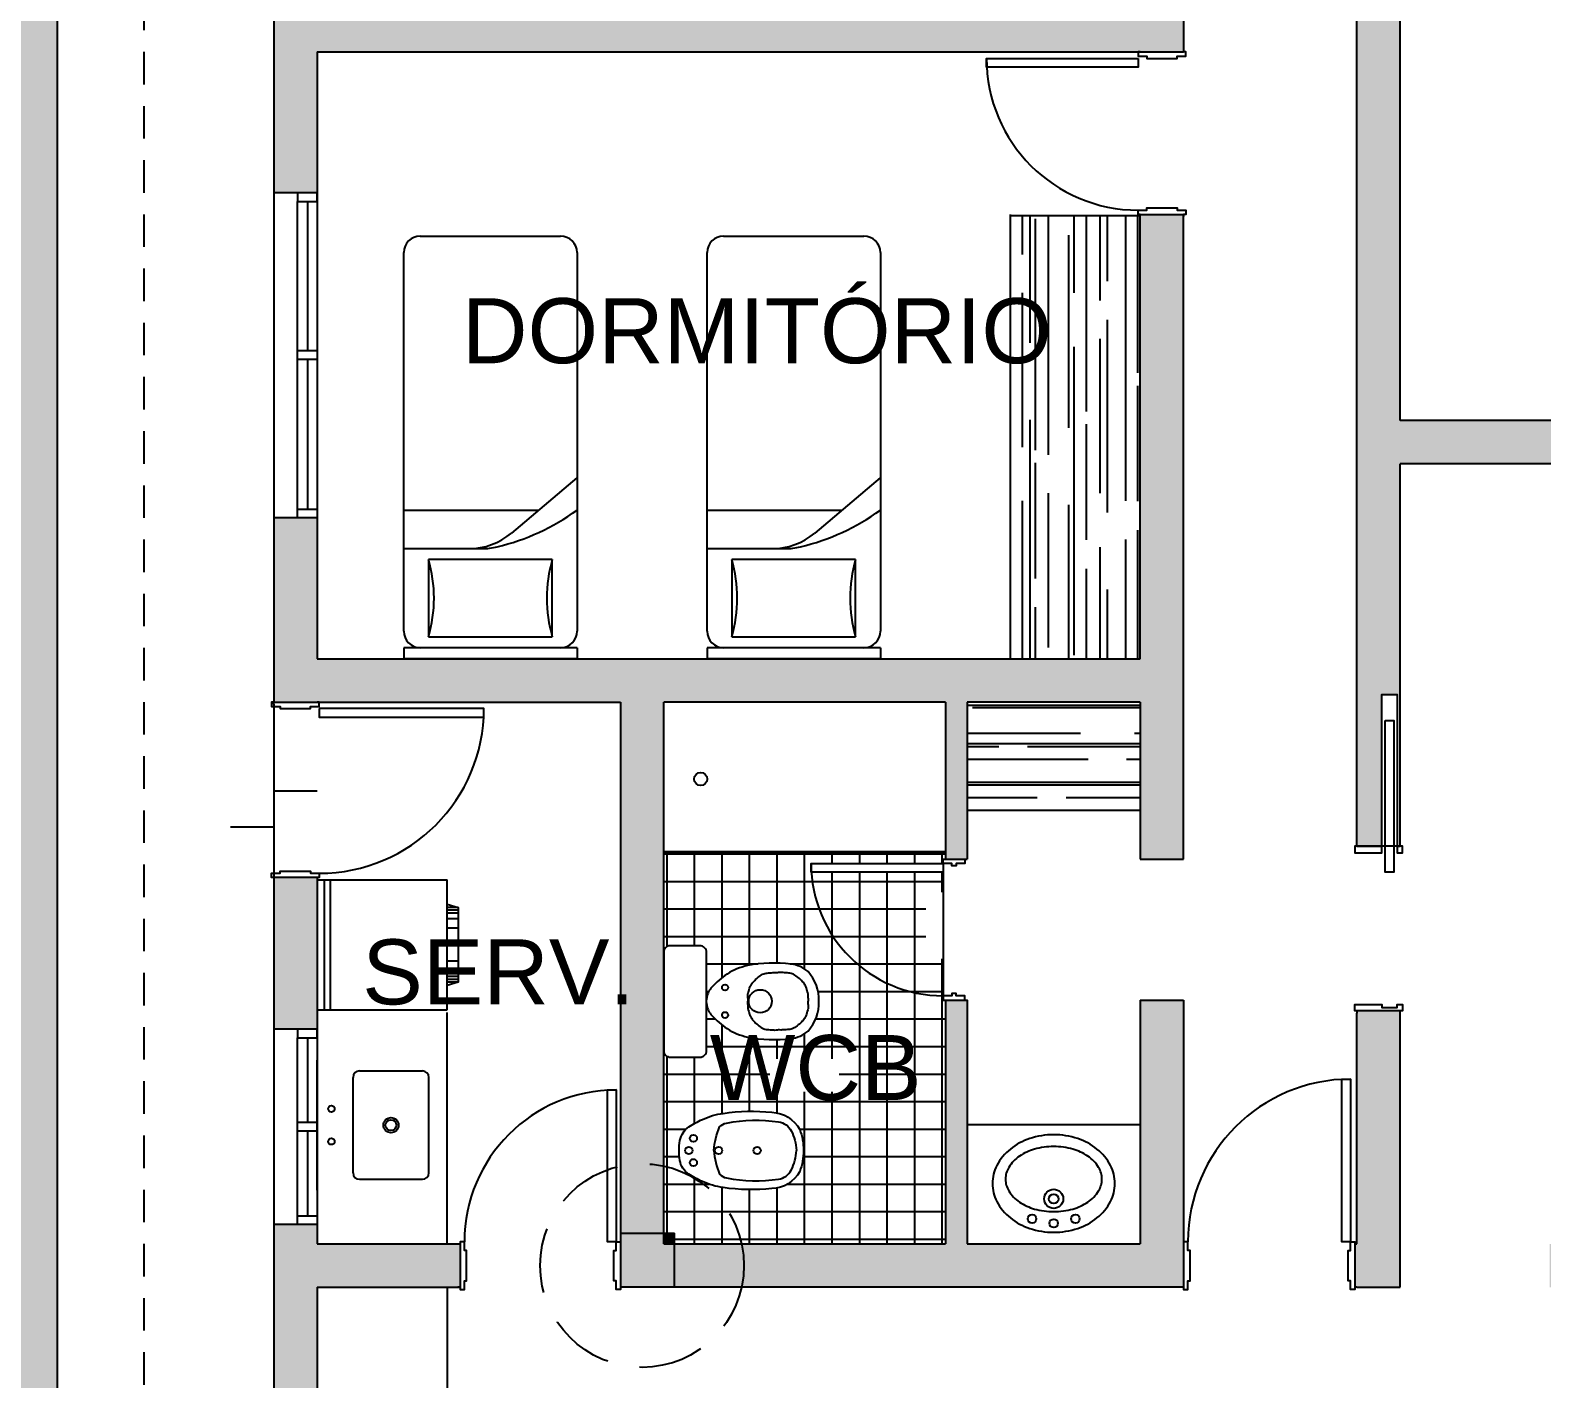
# Model space of a CAD drawing. Extents: x 418.1 to 443.1, y 239.5 to 266.2.
# Drawn here: x 423.53 to 430.5, y 250.43 to 256.66 of the extents above; entities that cross this region are included whole.
import ezdxf

# ---------------------------------------------------------------- set-up
doc = ezdxf.new("R2010")
doc.units = 0
doc.header["$LTSCALE"] = 0.6
doc.linetypes.add('HIDDEN', pattern=[0.375, 0.25, -0.125])
doc.layers.get('0').update_dxf_attribs({"linetype": 'CONTINUOUS'})
for name, color, linetype in [('GRISADOMURO', 142, 'CONTINUOUS'), ('PUNTA005', 151, 'CONTINUOUS'), ('PUNTA01', 150, 'CONTINUOUS'), ('PUNTA02', 4, 'CONTINUOUS'), ('PUNTA035', 96, 'CONTINUOUS'), ('PUNTA04', 3, 'CONTINUOUS'), ('PUNTA05', 190, 'CONTINUOUS'), ('TEXTO02', 41, 'CONTINUOUS')]:
    doc.layers.add(name, color=color, linetype=linetype)
doc.styles.get("Standard").update_dxf_attribs({"font": 'arial.ttf'})

# ---------------------------------------------------------------- blocks, each defined once
blk = doc.blocks.new('SAPLS506')
blk.add_line((-0.0061, -0.1976), (0.0075, -0.1976))
blk.add_lwpolyline([(-0.2569, -0.03), (-0.2569, -0.1676, 0.414214), (-0.2269, -0.1976), (-0.0061, -0.1976), (-0.0181, -0.1996, 0.160975), (-0.0645, -0.2225, 0.055228), (-0.125, -0.2921, 0.087544), (-0.1645, -0.3863, 0.077711), (-0.1715, -0.5876, 0.145572), (-0.1366, -0.6663, 0.193023), (0.0006, -0.7162, 61.25604), (0.0006, -0.7162, 0.193023), (0.1378, -0.6663, 0.145572), (0.1727, -0.5876, 0.077711), (0.1657, -0.3863, 0.087544), (0.1262, -0.2921, 0.055228), (0.0657, -0.2225, 0.161493), (0.0196, -0.1997), (0.0075, -0.1976), (0.2269, -0.1976, 0.414214), (0.2569, -0.1676), (0.2569, -0.03, 0.414214), (0.2269, 0), (-0.2269, 0, 0.414214)], format="xyb", close=True)
at = {"color": 30}
for points in [[(-0.0141, -0.3876), (-0.032, -0.3889, 0.028747), (-0.0601, -0.3966, 0.052421), (-0.0746, -0.4033, 0.050041), (-0.0911, -0.4155, 0.040538), (-0.1084, -0.4339, 0.036304), (-0.1237, -0.4562, 0.08346), (-0.1279, -0.4673, 0.024812), (-0.1294, -0.4776, 0.009631), (-0.1315, -0.5043, 0.014344), (-0.1317, -0.5133, 0.009208), (-0.1315, -0.5274)], [(0.0156, -0.3876), (0.0334, -0.3889, -0.028747), (0.0615, -0.3966, -0.052421), (0.0761, -0.4033, -0.050041), (0.0925, -0.4155, -0.040538), (0.1098, -0.4339, -0.036304), (0.1252, -0.4562, -0.08346), (0.1294, -0.4673, -0.024812), (0.1309, -0.4776, -0.009631), (0.1329, -0.5043, -0.014344), (0.1332, -0.5133, -0.009208), (0.1329, -0.5274)], [(-0.0141, -0.6674), (-0.032, -0.6662, -0.028747), (-0.0601, -0.6584, -0.052421), (-0.0746, -0.6518, -0.050041), (-0.0911, -0.6396, -0.040538), (-0.1084, -0.6212, -0.036304), (-0.1237, -0.5988, -0.08346), (-0.1279, -0.5877, -0.024812), (-0.1294, -0.5775, -0.009631), (-0.1315, -0.5508, -0.014344), (-0.1317, -0.5417, -0.009208), (-0.1315, -0.5276)], [(0.0156, -0.6674), (0.0334, -0.6662, 0.028747), (0.0615, -0.6584, 0.052421), (0.0761, -0.6518, 0.050041), (0.0925, -0.6396, 0.040538), (0.1098, -0.6212, 0.036304), (0.1252, -0.5988, 0.08346), (0.1294, -0.5877, 0.024812), (0.1309, -0.5775, 0.009631), (0.1329, -0.5508, 0.014344), (0.1332, -0.5417, 0.009208), (0.1329, -0.5276)]]:
    blk.add_lwpolyline(points, format="xyb", dxfattribs=at)
for points in [[(-0.0141, -0.3876), (0.0007, -0.3876)], [(0.0156, -0.3876), (0.0008, -0.3876)], [(-0.0141, -0.6674), (0.0007, -0.6674)], [(0.0156, -0.6674), (0.0008, -0.6674)]]:
    blk.add_lwpolyline(points, dxfattribs=at)
for centre, radius in [((-0.063, -0.2832), 0.0141), ((0.0644, -0.2832), 0.0141), ((0.0007, -0.4456), 0.0535)]:
    blk.add_circle(centre, radius, dxfattribs=at)
blk = doc.blocks.new('EDPLS505')
for p, q in [((-0.6, 0), (-0.6, -0.6)), ((0, 0), (-0.6, 0)), ((0, 0), (0, -0.6)), ((-0.6, -0.0624), (0, -0.0624)), ((-0.6, -0.6), (0, -0.6))]:
    blk.add_line(p, q)
at = {"color": 30}
for p, q in [((-0.6, -0.0335), (0, -0.0335)), ((-0.4722, -0.6509), (-0.4722, -0.6)), ((-0.4599, -0.6509), (-0.4599, -0.6)), ((-0.4463, -0.6509), (-0.4463, -0.6)), ((-0.4192, -0.6509), (-0.4192, -0.6)), ((-0.376, -0.6509), (-0.376, -0.6)), ((-0.3, -0.6509), (-0.3, -0.6)), ((-0.224, -0.6509), (-0.224, -0.6)), ((-0.1808, -0.6509), (-0.1808, -0.6)), ((-0.1537, -0.6509), (-0.1537, -0.6)), ((-0.1401, -0.6509), (-0.1401, -0.6)), ((-0.1278, -0.6509), (-0.1278, -0.6))]:
    blk.add_line(p, q, dxfattribs=at)
blk.add_lwpolyline([(-0.4879, -0.6), (-0.1121, -0.6), (-0.1278, -0.6509), (-0.4722, -0.6509)], close=True, dxfattribs=at)
blk = doc.blocks.new('ARPLS505')
for p, q in [((-0.0724, 0.3668), (-0.0968, 0.4893)), ((-0.0502, 0.4977), (-0.0353, 0.3534)), ((0.0012, 0.1297), (0.0012, 0.499)), ((0.0721, 0.3536), (0.0991, 0.4893)), ((0.1478, 0.4722), (0.0967, 0.3208)), ((-0.1435, 0.3463), (-0.1909, 0.4608)), ((0.1179, 0.2789), (0.1932, 0.4608)), ((-0.1195, 0.4433), (-0.0924, 0.3279)), ((-0.2396, 0.4291), (-0.1133, 0.2125)), ((-0.253, 0.3775), (-0.2777, 0.4144)), ((0.132, 0.193), (0.28, 0.4144)), ((-0.3117, 0.3785), (-0.2306, 0.2886)), ((0.0277, 0.3785), (0.0187, 0.2021)), ((-0.2303, 0.2286), (-0.3537, 0.352)), ((0.2979, 0.3497), (0.2077, 0.2522)), ((0.2956, 0.2915), (0.356, 0.352)), ((0.1959, 0.3463), (0.0907, 0.1732)), ((0.0012, -0.0029), (-0.2217, 0.3306)), ((0.0012, -0.0029), (-0.0638, 0.3237)), ((0.3762, 0.2957), (0.1597, 0.126)), ((-0.4073, 0.27), (-0.4161, 0.2759)), ((-0.3054, 0.2631), (-0.1254, 0.1046)), ((0.2992, 0.1963), (0.4184, 0.2759)), ((0.0012, -0.0029), (0.0518, 0.2516)), ((-0.4287, 0.2272), (-0.2936, 0.1623)), ((0.0012, -0.0029), (-0.3579, 0.237)), ((0.0012, -0.0029), (0.2156, 0.2115)), ((0.2679, 0.1477), (0.379, 0.2125)), ((-0.3998, 0.1632), (-0.4625, 0.1892)), ((0.0012, -0.0029), (-0.0726, 0.1752)), ((0.4091, 0.1661), (0.4648, 0.1892)), ((0.0012, -0.0029), (-0.1513, 0.1496)), ((0.0012, -0.0029), (0.354, 0.1433)), ((0.0012, -0.0029), (0.0555, 0.1282)), ((0.3762, 0.1189), (0.4632, 0.1297)), ((0.0012, -0.0029), (0.0805, 0.1159)), ((-0.2933, 0.0557), (-0.4911, 0.095)), ((0.0012, -0.0029), (-0.2345, 0.0947)), ((0.0012, -0.0029), (0.1396, 0.0896)), ((0.3494, 0.0664), (0.4934, 0.095)), ((-0.3507, 0.0829), (-0.1286, 0.0394)), ((0.0012, -0.0029), (0.0012, 0.0574)), ((0.0012, -0.0029), (-0.2132, 0.0397)), ((0.0012, -0.0029), (0.2399, 0.0446)), ((0.2049, 0.0143), (0.4483, 0.0394)), ((-0.5066, 0.0323), (-0.2936, 0.0214)), ((-0.4736, -0.0029), (-0.5007, -0.0029)), ((0.0012, -0.0029), (-0.3267, -0.0029)), ((0.0012, -0.0029), (-0.2858, -0.06)), ((0.0012, -0.0029), (-0.2503, -0.1709)), ((0.0012, -0.0029), (-0.2441, -0.1045)), ((0.0012, -0.0029), (-0.235, -0.2391)), ((0.0012, -0.0029), (-0.1381, -0.3391)), ((0.0012, -0.0029), (-0.1361, -0.2083)), ((0.0012, -0.0029), (-0.0576, -0.2982)), ((0.0012, -0.0029), (0.1365, -0.0298)), ((0.0012, -0.0029), (0.1418, -0.0612)), ((0.0012, -0.0029), (0.1424, -0.1441)), ((0.0012, -0.0029), (0.0369, -0.1827)), ((0.0012, -0.0029), (0.0765, -0.1849)), ((0.0012, -0.0029), (0.28, -0.4202)), ((0.0012, -0.0029), (0.3459, -0.0029)), ((0.0012, -0.0029), (0.2626, -0.1776)), ((0.0012, -0.0029), (0.0012, -0.2997)), ((0.403, -0.0029), (0.503, -0.0029)), ((-0.4617, -0.0472), (-0.2487, -0.0254)), ((0.3219, -0.0325), (0.4841, -0.058)), ((-0.4708, -0.1479), (-0.1735, -0.0543)), ((0.1959, -0.0651), (0.3581, -0.1082)), ((0.2793, -0.0582), (0.4934, -0.1008)), ((-0.3994, -0.0826), (-0.4911, -0.1008)), ((-0.1975, -0.1659), (-0.1223, -0.1011)), ((0.2202, -0.0937), (0.4648, -0.195)), ((-0.4078, -0.2203), (-0.2125, -0.1262)), ((0.1029, -0.3248), (0.0396, -0.1299)), ((-0.3684, -0.156), (-0.4625, -0.195)), ((-0.0172, -0.1697), (-0.0443, -0.4833)), ((0.388, -0.3102), (0.2018, -0.1659)), ((0.3609, -0.1914), (0.4329, -0.2165)), ((-0.3278, -0.2227), (-0.4161, -0.2817)), ((-0.1884, -0.2311), (-0.2574, -0.321)), ((0.3525, -0.2377), (0.4184, -0.2817)), ((0.214, -0.2491), (0.2498, -0.3139)), ((0.2483, -0.25), (0.356, -0.3578)), ((-0.3566, -0.3031), (-0.3148, -0.267)), ((-0.2683, -0.2723), (-0.3537, -0.3578)), ((-0.2306, -0.4331), (-0.1435, -0.2671)), ((0.1112, -0.2686), (0.1932, -0.4666)), ((0.0567, -0.2821), (0.0991, -0.4951)), ((0.0277, -0.3068), (0.0486, -0.4799)), ((-0.2453, -0.3718), (-0.2777, -0.4202)), ((-0.0716, -0.3684), (-0.0968, -0.4951)), ((0.2018, -0.3716), (0.2258, -0.4364)), ((-0.1619, -0.3965), (-0.1909, -0.4666)), ((-0.1223, -0.4114), (-0.1373, -0.4799)), ((0.0012, -0.4908), (0.0012, -0.5048))]:
    blk.add_line(p, q)

msp = doc.modelspace()

# ---------------------------------------------------------------- hatches: boundary and pattern name
at = {"layer": 'GRISADOMURO', "linetype": 'Continuous', "ltscale": 0.07}
h = msp.add_hatch(color=256, dxfattribs=at)
h.paths.add_polyline_path([(437.0505, 254.8573), (436.8505, 254.8573), (436.8505, 254.6573), (437.0505, 254.6573)])
h.paths.add_polyline_path([(437.0505, 251.0573), (436.8505, 251.0573), (436.8505, 250.8573), (437.0505, 250.8573)])
h.paths.add_polyline_path([(428.8505, 256.7573), (424.8505, 256.7573), (424.8505, 257.4073), (424.6505, 257.4073), (424.6505, 257.3973), (424.6505, 256.7573), (424.6505, 255.9073), (424.8505, 255.9073), (424.8505, 256.5573), (428.8505, 256.5573)])
for points in [[(433.5505, 254.8573), (429.8505, 254.8573), (429.8505, 257.4073), (429.6505, 257.4073), (429.6505, 254.6573), (429.6505, 252.8923), (429.7655, 252.8923), (429.7655, 253.5923), (429.8505, 253.5923), (429.8505, 254.6473), (429.8505, 254.6573), (433.3505, 254.6573), (433.3505, 254.0773), (433.4355, 254.0773), (433.4355, 253.3573), (433.5505, 253.3573)], [(426.4505, 253.5573), (427.7506, 253.5573), (427.7506, 252.8323), (427.8506, 252.8323), (427.8506, 253.5573), (428.6505, 253.5573), (428.6505, 252.8323), (428.8505, 252.8323), (428.8505, 255.8073), (428.6505, 255.8073), (428.6505, 253.7573), (424.8505, 253.7573), (424.8505, 254.4073), (424.6505, 254.4073), (424.6505, 254.3973), (424.6505, 253.5573), (426.2505, 253.5573), (426.2505, 250.8573), (428.8505, 250.8573), (428.8505, 251.0573), (428.8505, 252.1823), (428.6505, 252.1823), (428.6505, 251.0573), (427.8506, 251.0573), (427.8506, 252.1823), (427.7506, 252.1823), (427.7506, 251.0573), (426.4505, 251.0573)], [(426.5005, 251.1073), (426.4505, 251.1073), (426.4505, 251.0573), (426.5005, 251.0573)]]:
    msp.add_hatch(color=256, dxfattribs=at).paths.add_polyline_path(points)
h = msp.add_hatch(color=256, dxfattribs=at)
h.paths.add_polyline_path([(429.8505, 252.1323), (429.6505, 252.1323), (429.6505, 252.1223), (429.6505, 251.0573), (429.6405, 251.0573), (429.6405, 250.8573), (429.6505, 250.8573), (429.8505, 250.8573)])
h.paths.add_polyline_path([(424.8505, 252.7473), (424.6505, 252.7473), (424.6505, 252.7373), (424.6505, 252.0473), (424.8505, 252.0473)])
h = msp.add_hatch(color=256, dxfattribs=at)
h.paths.add_polyline_path([(424.8505, 250.8573), (425.5005, 250.8573), (425.5105, 250.8573), (425.5105, 251.0573), (425.5005, 251.0573), (424.8505, 251.0573), (424.8505, 251.1473), (424.6505, 251.1473), (424.6505, 251.1373), (424.6505, 249.6573), (424.8505, 249.6573)])
h.paths.add_polyline_path([(428.1005, 248.0573), (424.8505, 248.0573), (424.8505, 248.8573), (424.6505, 248.8573), (424.6505, 247.8573), (428.1005, 247.8573)])
h.paths.add_polyline_path([(430.7505, 248.4123), (430.5505, 248.4123), (430.5505, 248.0573), (429.6005, 248.0573), (429.6005, 247.8573), (430.7505, 247.8573)])
h.paths.add_polyline_path([(430.7505, 249.7573), (430.7605, 249.7573), (430.7605, 249.9573), (430.7505, 249.9573), (430.7505, 251.0573), (430.5505, 251.0573), (430.5405, 251.0573), (430.5405, 250.8573), (430.5505, 250.8573), (430.5505, 249.4123), (430.7505, 249.4123), (430.7505, 249.4223)])
h.paths.add_polyline_path([(431.8995, 249.9573), (431.7105, 249.9573), (431.7005, 249.9573), (431.7005, 249.7573), (431.7095, 249.7573), (431.8995, 249.7573)])
h.paths.add_polyline_path([(433.5505, 251.8573), (433.4355, 251.8573), (433.4355, 251.1373), (433.3655, 251.1373), (433.3655, 251.8573), (433.3505, 251.8573), (433.3505, 249.9573), (433.0995, 249.9573), (433.0995, 249.7573), (433.1095, 249.7573), (433.3505, 249.7573), (433.5505, 249.7573)])
at = {"layer": 'PUNTA005', "ltscale": 0.07}
h = msp.add_hatch(dxfattribs=at)
h.set_pattern_fill('AR-RROOF', color=256, scale=0.007, angle=90, style=0)
h.paths.add_polyline_path([(428.6505, 255.8017), (428.0505, 255.8017), (428.0505, 253.7573), (428.6505, 253.7573)])
h = msp.add_hatch(dxfattribs=at)
h.set_pattern_fill('AR-RROOF', color=256, scale=0.007, style=0)
h.paths.add_polyline_path([(428.6505, 253.5573), (427.8506, 253.5573), (427.8506, 253.0573), (428.6505, 253.0573)])
h = msp.add_hatch(dxfattribs=at)
h.set_pattern_fill('NET', color=256, scale=0.04, style=0)
h.paths.add_polyline_path([(426.4505, 251.4166), (426.4505, 251.1073), (426.5005, 251.1073), (426.5005, 251.0573), (426.8097, 251.0573, 0.293515)])
at = {"layer": 'PUNTA035', "ltscale": 0.07}
h = msp.add_hatch(dxfattribs=at)
h.set_pattern_fill('AR-SAND', color=256, scale=0.006, style=0)
h.paths.add_polyline_path([(434.1586, 260.2822), (433.485, 264.0416), (432.8509, 265.4466), (429.0862, 266.2381), (421.9926, 266.0402), (419.3375, 265.1696), (419.0997, 258.5292), (418.8223, 248.9207), (418.8223, 246.8233), (420.6848, 244.4885), (422.7455, 242.7472), (424.6401, 241.9051), (430.0572, 245.291), (430.2071, 246.8572), (423.6505, 246.8573), (423.6505, 247.234, -0.777631), (419.4219, 248.3088, -0.777631), (423.6505, 249.3835), (423.6505, 264.0573), (430.8505, 264.0573), (430.8505, 255.8573), (437.0505, 255.8573), (437.0505, 246.9473), (439.5505, 246.8571), (439.5504, 241.8571), (436.376, 241.8572), (433.5058, 239.7966), (435.8231, 239.4947), (439.2311, 239.4947), (440.5785, 240.0883), (441.0937, 243.4281), (440.8955, 247.4647), (440.42, 250.9667), (440.4993, 252.8662), (439.8256, 254.8845), (439.1915, 256.8788), (436.893, 258.1056)])
h.paths.add_polyline_path([(427.1316, 264.784), (426.7467, 265.0985), (427.1316, 265.4131)], flags=16)
h.paths.add_polyline_path([(439.2472, 252.4555), (439.8762, 252.4555), (439.5617, 252.0705)], flags=16)
h.paths.add_polyline_path([(421.5403, 252.4555), (421.2258, 252.0705), (420.9113, 252.4555)], flags=16)
h.paths.add_polyline_path([(430.0835, 245.7784, -1), (429.0327, 245.7784, -1)], flags=16)
h.paths.add_polyline_path([(428.8219, 244.9148, -1), (427.7712, 244.9148, -1)], flags=16)
h.paths.add_polyline_path([(427.1316, 245.5408), (427.1316, 244.9118), (426.7467, 245.2263)], flags=16)
h.paths.add_polyline_path([(427.1305, 243.8339, -1), (426.0798, 243.8339, -1)], flags=16)
h.paths.add_polyline_path([(425.7883, 242.9512, -1), (424.7376, 242.9512, -1)], flags=16)
h.paths.add_polyline_path([(418.0793, 245.6043), (419.8997, 245.6043), (419.8997, 245.1543), (418.0793, 245.1543)], flags=9)
h.paths.add_polyline_path([(437.3637, 249.5927), (437.3637, 251.2407), (437.6336, 251.2407), (437.6336, 249.5927)], flags=24)
h.paths.add_polyline_path([(421.6374, 250.5125), (422.955, 250.5125), (422.955, 249.7361), (421.6374, 249.7361)], flags=25)
h.paths.add_polyline_path([(427.235, 245.5553), (427.7354, 245.5553), (427.7354, 245.0303), (427.235, 245.0303)], flags=24)
h.paths.add_polyline_path([(427.3582, 265.4478), (427.8586, 265.4478), (427.8586, 264.9228), (427.3582, 264.9228)], flags=24)
h.paths.add_polyline_path([(420.9616, 253.1586), (421.4642, 253.1586), (421.4642, 252.6336), (420.9616, 252.6336)], flags=24)
h.paths.add_polyline_path([(439.2913, 253.1586), (439.7939, 253.1586), (439.7939, 252.6336), (439.2913, 252.6336)], flags=24)

# ---------------------------------------------------------------- linework, layer by layer
at = {"layer": 'GRISADOMURO', "linetype": 'Continuous', "ltscale": 0.07}
for p in [(426.2505, 251.1073, -1.2), (426.5005, 250.8573, -1.2)]:
    msp.add_line(p, (426.5005, 251.1073, -1.2), dxfattribs=at)
at = {"layer": 'PUNTA005', "ltscale": 0.07}
for p, q in [((426.4505, 252.8677), (427.7506, 252.8677)), ((426.4505, 252.857), (427.7506, 252.857)), ((426.466, 252.429), (426.466, 252.8573)), ((426.593, 252.4327), (426.593, 252.8573)), ((426.72, 252.2851), (426.72, 252.8573)), ((426.847, 252.3434), (426.847, 252.8573)), ((426.974, 252.353), (426.974, 252.8573)), ((427.101, 252.3253), (427.101, 252.8573)), ((427.228, 252.8123), (427.228, 252.8573)), ((427.355, 252.8123), (427.355, 252.8573)), ((427.482, 252.8123), (427.482, 252.8573)), ((427.609, 252.8123), (427.609, 252.8573)), ((427.736, 252.8123), (427.736, 252.8573)), ((426.4505, 252.73), (427.1362, 252.73)), ((427.1362, 252.73), (427.7406, 252.73)), ((427.228, 252.4817), (427.228, 252.7723)), ((427.355, 252.3397), (427.355, 252.7723)), ((427.482, 252.2599), (427.482, 252.7723)), ((427.609, 252.2167), (427.609, 252.7723)), ((427.736, 252.6795), (427.736, 252.7723)), ((427.7406, 252.7723, -1.2), (427.7406, 252.2023, -1.2)), ((426.4505, 252.603), (427.1677, 252.603)), ((427.1677, 252.603), (427.6603, 252.603)), ((426.4505, 252.476), (427.2317, 252.476)), ((427.228, 251.9108), (427.228, 252.4817)), ((427.2317, 252.476), (427.6603, 252.476)), ((427.736, 252.2023), (427.736, 252.3725)), ((426.6481, 252.349), (426.886, 252.349)), ((427.0335, 252.349), (427.3439, 252.349)), ((427.3439, 252.349), (427.7406, 252.349)), ((427.355, 251.0573), (427.355, 252.3397)), ((427.482, 251.0573), (427.482, 252.2599)), ((426.6481, 252.222), (426.6587, 252.222)), ((427.1628, 252.222), (427.5869, 252.222)), ((427.5869, 252.222), (427.7406, 252.222)), ((427.609, 251.0573), (427.609, 252.2167)), ((427.736, 251.0573), (427.736, 252.2023)), ((426.6481, 252.095), (426.6888, 252.095)), ((427.1519, 252.095), (427.7506, 252.095)), ((426.72, 251.6587), (426.72, 252.0676)), ((427.101, 251.9108), (427.101, 252.0274)), ((426.6481, 251.968), (427.7506, 251.968)), ((426.847, 251.669), (426.847, 252.0094)), ((426.974, 251.9108), (426.974, 251.9997)), ((426.466, 251.4129), (426.466, 251.9226)), ((426.593, 251.6131), (426.593, 251.9189)), ((426.4505, 251.841), (426.9407, 251.841)), ((427.2604, 251.841), (427.7506, 251.841)), ((426.974, 251.6615), (426.974, 251.7586)), ((427.101, 251.0573), (427.101, 251.7586)), ((427.228, 251.0573), (427.228, 251.7586)), ((426.4505, 251.714), (427.7506, 251.714)), ((426.4505, 251.587), (426.5536, 251.587)), ((427.0768, 251.587), (427.7506, 251.587)), ((426.4505, 251.46), (426.5223, 251.46)), ((427.0944, 251.46), (427.7506, 251.46)), ((426.593, 251.3599), (426.593, 251.3634)), ((426.6329, 251.333), (426.6584, 251.333)), ((427.0213, 251.333), (427.7506, 251.333)), ((426.72, 251.2477), (426.72, 251.3177)), ((426.847, 251.0573), (426.847, 251.3074)), ((426.974, 251.0573), (426.974, 251.3149)), ((426.7493, 251.206), (427.7506, 251.206)), ((426.8044, 251.079), (427.7506, 251.079))]:
    msp.add_line(p, q, dxfattribs=at)
at = {"layer": 'PUNTA01'}
for p, q in [((423.6505, 264.0573, -1.2), (423.6505, 246.8573, 1.69)), ((428.0505, 253.7573, -1.2), (428.0505, 255.8073, -1.2)), ((428.6505, 255.8017, -1.2), (428.0505, 255.8017, -1.2)), ((428.6505, 253.0573, -1.2), (427.8506, 253.0573, -1.2)), ((427.7506, 252.8573, -1.2), (426.4505, 252.8573, -1.2)), ((425.4505, 251.0573, 4.58), (425.4505, 252.1241, 4.58)), ((425.0165, 251.3851, 4.58), (425.0165, 251.8251, 4.58)), ((425.0465, 251.8551, 4.58), (425.3365, 251.8551, 4.58)), ((425.3665, 251.3851, 4.58), (425.3665, 251.8251, 4.58)), ((425.0465, 251.3551, 4.58), (425.3365, 251.3551, 4.58)), ((425.4505, 250.8573, 4.58), (425.4505, 249.7823, 4.58))]:
    msp.add_line(p, q, dxfattribs=at)
at = {"layer": 'PUNTA01', "linetype": 'ByBlock'}
for p, q in [((425.3267, 255.7073, -1.2), (425.5505, 255.7073, -1.2)), ((425.5505, 255.7073, -1.2), (425.9743, 255.7073, -1.2)), ((426.7267, 255.7073, -1.2), (426.9505, 255.7073, -1.2)), ((426.9505, 255.7073, -1.2), (427.3743, 255.7073, -1.2)), ((425.2505, 253.8843, -1.2), (425.2505, 255.6311, -1.2)), ((426.0505, 255.6311, -1.2), (426.0505, 253.8843, -1.2)), ((426.6505, 253.8843, -1.2), (426.6505, 255.6311, -1.2)), ((427.4505, 255.6311, -1.2), (427.4505, 253.8843, -1.2)), ((426.0501, 254.592, -1.2), (425.7474, 254.337, -1.2)), ((427.4501, 254.592, -1.2), (427.1474, 254.337, -1.2)), ((425.2505, 254.4431, -1.2), (425.5505, 254.4431, -1.2)), ((425.5505, 254.4431, -1.2), (425.8727, 254.4431, -1.2)), ((426.6505, 254.4431, -1.2), (426.9505, 254.4431, -1.2)), ((426.9505, 254.4431, -1.2), (427.2727, 254.4431, -1.2)), ((425.2505, 254.2653, -1.2), (425.5505, 254.2653, -1.2)), ((425.5505, 254.2653, -1.2), (425.6114, 254.2653, -1.2)), ((426.6505, 254.2653, -1.2), (426.9505, 254.2653, -1.2)), ((426.9505, 254.2653, -1.2), (427.0114, 254.2653, -1.2)), ((425.3648, 254.2145, -1.2), (425.3648, 253.8589, -1.2)), ((425.5505, 254.2145, -1.2), (425.3648, 254.2145, -1.2)), ((425.9362, 254.2145, -1.2), (425.5505, 254.2145, -1.2)), ((425.9362, 253.8589, -1.2), (425.9362, 254.2145, -1.2)), ((426.9505, 254.2145, -1.2), (426.7648, 254.2145, -1.2)), ((426.7648, 254.2145, -1.2), (426.7648, 253.8589, -1.2)), ((427.3362, 254.2145, -1.2), (426.9505, 254.2145, -1.2)), ((427.3362, 253.8589, -1.2), (427.3362, 254.2145, -1.2)), ((425.3648, 253.8589, -1.2), (425.5505, 253.8589, -1.2)), ((425.5505, 253.8589, -1.2), (425.9362, 253.8589, -1.2)), ((426.7648, 253.8589, -1.2), (426.9505, 253.8589, -1.2)), ((426.9505, 253.8589, -1.2), (427.3362, 253.8589, -1.2)), ((425.2505, 253.8081, -1.2), (425.2505, 253.7573, -1.2)), ((425.5505, 253.8081, -1.2), (425.2505, 253.8081, -1.2)), ((426.0505, 253.8081, -1.2), (425.5505, 253.8081, -1.2)), ((426.0505, 253.8081, -1.2), (426.0505, 253.7573, -1.2)), ((426.9505, 253.8081, -1.2), (426.6505, 253.8081, -1.2)), ((426.6505, 253.8081, -1.2), (426.6505, 253.7573, -1.2)), ((427.4505, 253.8081, -1.2), (426.9505, 253.8081, -1.2)), ((427.4505, 253.8081, -1.2), (427.4505, 253.7573, -1.2)), ((425.5505, 253.7573, -1.2), (425.2505, 253.7573, -1.2)), ((426.0505, 253.7573, -1.2), (425.5505, 253.7573, -1.2)), ((426.9505, 253.7573, -1.2), (426.6505, 253.7573, -1.2)), ((427.4505, 253.7573, -1.2), (426.9505, 253.7573, -1.2))]:
    msp.add_line(p, q, dxfattribs=at)
at = {"layer": 'PUNTA01', "linetype": 'Continuous', "ltscale": 0.025}
msp.add_line((424.6505, 253.5473, -1.2), (424.6505, 252.7373, -1.2), dxfattribs=at)
at = {"layer": 'PUNTA01', "linetype": 'Continuous'}
msp.add_line((427.8506, 251.6073, 4.58), (428.6505, 251.6073, 4.58), dxfattribs=at)
at = {"layer": 'PUNTA01'}
for points, elevation in [([(427.078, 251.3916, -0.262722), (426.9501, 251.312, -0.061431), (426.7248, 251.317, -0.073837), (426.629, 251.3449, -0.02136), (426.5661, 251.3787, -0.217458), (426.5254, 251.4427, -0.067695), (426.5212, 251.4883, -0.067639), (426.5254, 251.5338, -0.190009), (426.5661, 251.5978, -0.02136), (426.629, 251.6315, -0.069685), (426.7248, 251.6595, -0.061431), (426.9501, 251.6645, -0.262722), (427.078, 251.5849, -0.09682), (427.0956, 251.488, -0.096471), (427.078, 251.3916)], -1.2), ([(428.2506, 251.1108, 0.079834), (428.3614, 251.1286, 0.088711), (428.4503, 251.1767, 0.105045), (428.5127, 251.2524, 0.120471), (428.5331, 251.3358, 0.120471), (428.5127, 251.4191, 0.105045), (428.4503, 251.4949, 0.088711), (428.3614, 251.543, 0.079834), (428.2506, 251.5608, 0.079834), (428.1398, 251.543, 0.088711), (428.0508, 251.4949, 0.105045), (427.9884, 251.4191, 0.120471), (427.9681, 251.3358, 0.120471), (427.9884, 251.2524, 0.105045), (428.0508, 251.1767, 0.088711), (428.1398, 251.1286, 0.079834)], 4.58), ([(428.2506, 251.206, 0.068182), (428.339, 251.2181, 0.080388), (428.4079, 251.25, 0.107075), (428.4578, 251.302, 0.138616), (428.4731, 251.356, 0.138616), (428.4578, 251.41, 0.107075), (428.4079, 251.4621, 0.080388), (428.339, 251.4939, 0.068182), (428.2506, 251.506, 0.068182), (428.1621, 251.4939, 0.080388), (428.0932, 251.4621, 0.107075), (428.0433, 251.41, 0.138616), (428.0281, 251.356, 0.138616), (428.0433, 251.302, 0.107075), (428.0932, 251.25, 0.080388), (428.1621, 251.2181, 0.068182)], 4.58)]:
    msp.add_lwpolyline(points, format="xyb", close=True, dxfattribs=dict(at, elevation=elevation))
at = {"layer": 'PUNTA01', "elevation": -1.2}
for points in [[(426.6817, 251.4887, -0.087783), (426.7085, 251.5969, -0.148188), (426.7407, 251.6149, -0.09678)], [(426.7407, 251.6149, -0.084724), (426.9802, 251.6201, -0.252864), (427.0392, 251.5789, -0.103412), (427.0629, 251.4887, -0.103412)], [(426.6817, 251.4878, 0.087783), (426.7085, 251.3795, 0.148188), (426.7407, 251.3615, 0.09678)], [(426.7407, 251.3615, 0.084724), (426.9802, 251.3563, 0.252864), (427.0392, 251.3976, 0.103412), (427.0629, 251.4878, 0.103412)]]:
    msp.add_lwpolyline(points, format="xyb", dxfattribs=at)
at = {"layer": 'PUNTA01', "ltscale": 0.07}
msp.add_circle((426.6211, 253.2022), 0.0302, dxfattribs=at)
at = {"layer": 'PUNTA01'}
for centre, radius in [((424.9164, 251.6801, 4.58), 0.015), ((425.1915, 251.6051, 4.58), 0.035), ((425.1915, 251.6051, 4.58), 0.025), ((424.9164, 251.5301, 4.58), 0.015), ((426.5873, 251.5442, -1.2), 0.0166), ((426.5663, 251.4882, -1.2), 0.0166), ((426.7037, 251.4882, -1.2), 0.0171), ((426.8814, 251.4882, -1.2), 0.0166), ((426.5873, 251.4322, -1.2), 0.0166), ((428.2506, 251.2649, 4.58), 0.044), ((428.2506, 251.2649, 4.58), 0.022), ((428.1506, 251.1723, 4.58), 0.0198), ((428.3506, 251.1723, 4.58), 0.0198), ((428.2506, 251.1521, 4.58), 0.0198)]:
    msp.add_circle(centre, radius, dxfattribs=at)
at = {"layer": 'PUNTA01', "linetype": 'ByBlock'}
for centre, radius, start, end in [((425.3267, 255.6311, -1.2), 0.0762, 90, 180), ((425.9743, 255.6311, -1.2), 0.0762, 0, 90), ((426.7267, 255.6311, -1.2), 0.0762, 90, 180), ((427.3743, 255.6311, -1.2), 0.0762, 0, 90), ((425.4426, 255.2791, -1.2), 1.0336, 283.3928, 306.02023), ((426.8426, 255.2791, -1.2), 1.0336, 283.3928, 306.02023), ((425.551, 254.5701, -1.2), 0.3048, 270, 310.10593), ((426.951, 254.5701, -1.2), 0.3048, 270, 310.10593), ((425.6114, 254.5701, -1.2), 0.3048, 270, 283.3928), ((427.0114, 254.5701, -1.2), 0.3048, 270, 283.3928), ((424.7552, 254.0367, -1.2), 0.635, 343.7398, 16.2602), ((426.5458, 254.0367, -1.2), 0.635, 163.73979, 196.26021), ((426.1552, 254.0367, -1.2), 0.635, 343.7398, 16.2602), ((427.9458, 254.0367, -1.2), 0.635, 163.73979, 196.26021), ((425.3267, 253.8843, -1.2), 0.0762, 180, 270), ((425.9743, 253.8843, -1.2), 0.0762, 270, 0), ((426.7267, 253.8843, -1.2), 0.0762, 180, 270), ((427.3743, 253.8843, -1.2), 0.0762, 270, 0)]:
    msp.add_arc(centre, radius, start, end, dxfattribs=at)
at = {"layer": 'PUNTA01'}
for centre, start, end in [((425.0465, 251.8251, 4.58), 90, 180), ((425.3365, 251.8251, 4.58), 0, 90), ((425.0465, 251.3851, 4.58), 180, 270), ((425.3365, 251.3851, 4.58), 270, 0)]:
    msp.add_arc(centre, 0.03, start, end, dxfattribs=at)
at = {"layer": 'PUNTA02', "linetype": 'HIDDEN'}
msp.add_line((424.0505, 263.0573, -1.2), (424.0505, 247.4573, -1.2), dxfattribs=at)
at = {"layer": 'PUNTA02'}
for p, q in [((424.6505, 255.9073, -1.2), (424.6505, 254.4073, -1.2)), ((424.7605, 255.9073, -1.2), (424.7605, 255.8673, -1.2)), ((424.7605, 254.4473, -1.2), (424.7605, 255.8673, -1.2)), ((424.7605, 255.8673, -1.2), (424.8055, 255.8673, -1.2)), ((424.8055, 255.8673, -1.2), (424.8055, 255.1773, -1.2)), ((424.8055, 255.8673, -1.2), (424.8055, 255.8673, -1.2)), ((424.8055, 255.8673, -1.2), (424.8055, 255.8673, -1.2)), ((424.8055, 255.8673, -1.2), (424.8055, 255.8673, -1.2)), ((424.8055, 255.8673, -1.2), (424.8505, 255.8673, -1.2)), ((424.8505, 255.9073, -1.2), (424.8505, 254.4073, -1.2)), ((424.8505, 255.8673, -1.2), (424.8505, 255.9073, -1.2)), ((424.8505, 255.9073, -1.2), (424.8505, 255.9073, -1.2)), ((424.8505, 255.8673, -1.2), (424.8505, 254.4473, -1.2)), ((424.8505, 255.1773, -1.2), (424.7605, 255.1773, -1.2)), ((424.8505, 255.1373, -1.2), (424.7605, 255.1373, -1.2)), ((424.8055, 255.1373, -1.2), (424.8055, 254.4473, -1.2)), ((424.7605, 254.4073, -1.2), (424.7605, 254.4473, -1.2)), ((424.7605, 254.4473, -1.2), (424.8055, 254.4473, -1.2)), ((424.8055, 254.4473, -1.2), (424.8055, 254.4473, -1.2)), ((424.8055, 254.4473, -1.2), (424.8055, 254.4473, -1.2)), ((424.8055, 254.4473, -1.2), (424.8055, 254.4473, -1.2)), ((424.8055, 254.4473, -1.2), (424.8505, 254.4473, -1.2)), ((424.8505, 254.4473, -1.2), (424.8505, 254.4073, -1.2)), ((424.8505, 254.4073, -1.2), (424.8505, 254.4073, -1.2)), ((424.6505, 252.0473, -1.2), (424.6505, 251.1473, -1.2)), ((424.8505, 252.0473, -1.2), (424.8505, 251.1473, -1.2)), ((424.7605, 251.1873, -1.2), (424.7605, 252.0073, -1.2)), ((424.8055, 252.0073, -1.2), (424.8055, 251.6173, -1.2)), ((424.8505, 252.0073, -1.2), (424.8505, 251.1873, -1.2)), ((424.8505, 251.3051, 4.58), (424.8505, 251.9051, 4.58)), ((424.8505, 251.6173, -1.2), (424.7605, 251.6173, -1.2)), ((424.8505, 251.5773, -1.2), (424.7605, 251.5773, -1.2)), ((424.8055, 251.5773, -1.2), (424.8055, 251.1873, -1.2))]:
    msp.add_line(p, q, dxfattribs=at)
at = {"layer": 'PUNTA02', "linetype": 'Continuous', "ltscale": 0.025}
for p, q in [((424.6505, 253.1473, -1.2), (424.8505, 253.1473, -1.2)), ((424.4505, 252.982, -1.2), (424.6505, 252.982, -1.2))]:
    msp.add_line(p, q, dxfattribs=at)
at = {"layer": 'PUNTA02', "linetype": 'Continuous', "ltscale": 0.07}
msp.add_line((424.6505, 253.1473, -1.2), (424.6505, 252.982, -1.2), dxfattribs=at)
at = {"layer": 'PUNTA02', "elevation": -1.2}
for points in [[(428.6405, 256.5273), (428.6405, 256.4873), (427.9405, 256.4873), (427.9405, 256.5273), (428.6405, 256.5273)], [(428.6505, 256.5573), (428.6405, 256.5573), (428.6405, 256.5373), (428.6805, 256.5373), (428.6805, 256.5273), (428.8205, 256.5273), (428.8205, 256.5373), (428.8605, 256.5373), (428.8605, 256.5573), (428.8505, 256.5573)], [(428.6505, 255.8073), (428.6405, 255.8073), (428.6405, 255.8273), (428.6805, 255.8273), (428.6805, 255.8373), (428.8205, 255.8373), (428.8205, 255.8273), (428.8605, 255.8273), (428.8605, 255.8073), (428.8505, 255.8073)], [(424.6505, 253.5573), (424.6405, 253.5573), (424.6405, 253.5373), (424.6805, 253.5373), (424.6805, 253.5273), (424.8205, 253.5273), (424.8205, 253.5373), (424.8605, 253.5373), (424.8605, 253.5573), (424.8505, 253.5573)], [(424.8605, 253.5273), (424.8605, 253.4873), (425.6205, 253.4873), (425.6205, 253.5273), (424.8605, 253.5273)], [(427.7406, 252.8123), (427.7406, 252.7723), (427.1306, 252.7723), (427.1306, 252.8123), (427.7406, 252.8123)], [(427.8406, 252.8323), (427.8406, 252.8123), (427.8006, 252.8123), (427.8006, 252.8023), (427.7806, 252.8023), (427.7806, 252.8123), (427.7406, 252.8123), (427.7406, 252.8323), (427.7506, 252.8323)], [(424.6505, 252.7473), (424.6405, 252.7473), (424.6405, 252.7673), (424.6805, 252.7673), (424.6805, 252.7773), (424.8205, 252.7773), (424.8205, 252.7673), (424.8605, 252.7673), (424.8605, 252.7473), (424.8505, 252.7473)], [(427.8406, 252.1823), (427.8406, 252.2023), (427.8006, 252.2023), (427.8006, 252.2123), (427.7806, 252.2123), (427.7806, 252.2023), (427.7406, 252.2023), (427.7406, 252.1823), (427.7506, 252.1823)], [(424.7605, 252.0473), (424.7605, 252.0073), (424.8055, 252.0073), (424.8055, 252.0073), (424.8055, 252.0073), (424.8055, 252.0073), (424.8505, 252.0073), (424.8505, 252.0473), (424.8505, 252.0473)], [(429.6205, 251.0673), (429.5805, 251.0673), (429.5805, 251.8173), (429.6205, 251.8173), (429.6205, 251.0673)], [(426.2305, 251.0673), (426.1905, 251.0673), (426.1905, 251.7673), (426.2305, 251.7673), (426.2305, 251.0673)], [(424.7605, 251.1473), (424.7605, 251.1873), (424.8055, 251.1873), (424.8055, 251.1873), (424.8055, 251.1873), (424.8055, 251.1873), (424.8505, 251.1873), (424.8505, 251.1473), (424.8505, 251.1473)], [(425.5105, 250.8573), (425.5105, 250.8473), (425.5305, 250.8473), (425.5305, 250.8873), (425.5405, 250.8873), (425.5405, 251.0273), (425.5305, 251.0273), (425.5305, 251.0673), (425.5105, 251.0673), (425.5105, 251.0573)], [(426.2505, 250.8573), (426.2505, 250.8473), (426.2305, 250.8473), (426.2305, 250.8873), (426.2205, 250.8873), (426.2205, 251.0273), (426.2305, 251.0273), (426.2305, 251.0673), (426.2505, 251.0673), (426.2505, 251.0573)], [(428.8505, 250.8573), (428.8505, 250.8473), (428.8705, 250.8473), (428.8705, 250.8873), (428.8805, 250.8873), (428.8805, 251.0273), (428.8705, 251.0273), (428.8705, 251.0673), (428.8505, 251.0673), (428.8505, 251.0573)], [(429.6405, 250.8573), (429.6405, 250.8473), (429.6205, 250.8473), (429.6205, 250.8873), (429.6105, 250.8873), (429.6105, 251.0273), (429.6205, 251.0273), (429.6205, 251.0673), (429.6405, 251.0673), (429.6405, 251.0573)]]:
    msp.add_lwpolyline(points, dxfattribs=at)
at = {"layer": 'PUNTA02', "linetype": 'Continuous', "ltscale": 0.025, "elevation": -1.2}
for points in [[(429.6505, 252.8923), (429.6405, 252.8923), (429.6405, 252.8623), (429.7655, 252.8623), (429.7655, 252.8923), (429.7655, 253.5923), (429.8355, 253.5923), (429.8355, 252.8923), (429.8355, 252.8623), (429.8605, 252.8623), (429.8605, 252.8923), (429.8505, 252.8923)], [(429.7805, 253.4723), (429.8205, 253.4723), (429.8205, 252.7723), (429.7805, 252.7723), (429.7805, 253.4723)], [(429.6505, 252.1323), (429.6405, 252.1323), (429.6405, 252.1623), (429.7655, 252.1623), (429.7655, 252.1473), (429.8355, 252.1473), (429.8355, 252.1623), (429.8605, 252.1623), (429.8605, 252.1323), (429.8505, 252.1323)]]:
    msp.add_lwpolyline(points, dxfattribs=at)
at = {"layer": 'PUNTA02'}
for centre, radius, start, end in [((428.6405, 256.5273, -1.2), 0.7, 180, 270), ((424.8605, 253.5273, -1.2), 0.76, 270, 360), ((427.7406, 252.8123, -1.2), 0.61, 180, 270), ((429.6205, 251.0673, -1.2), 0.75, 90, 180), ((426.2305, 251.0673, -1.2), 0.7, 90, 180)]:
    msp.add_arc(centre, radius, start, end, dxfattribs=at)
at = {"layer": 'PUNTA04', "linetype": 'Continuous'}
for p, q in [((429.6505, 254.6573, -1.2), (429.6505, 257.4073, -1.2)), ((429.6505, 254.6573, -1.2), (429.6505, 257.4073, -1.2)), ((429.8505, 254.8573, -1.2), (429.8505, 257.4073, -1.2)), ((429.8505, 254.8573, -1.2), (429.8505, 257.4073, -1.2)), ((424.6505, 256.7573, -1.2), (424.6505, 255.9073, -1.2)), ((424.6505, 256.7573, -1.2), (424.6505, 255.9073, -1.2)), ((428.8505, 256.7573, -1.2), (428.8505, 256.5573, -1.2)), ((428.8505, 256.7573, -1.2), (428.8505, 256.5573, -1.2)), ((424.8505, 256.5573, -1.2), (424.8505, 255.9073, -1.2)), ((424.8505, 256.5573, -1.2), (428.8505, 256.5573, -1.2)), ((424.8505, 256.5573, -1.2), (424.8505, 256.4573, -1.2)), ((424.8505, 256.5573, -1.2), (428.8505, 256.5573, -1.2)), ((424.8505, 256.5573, -1.2), (424.8505, 256.4573, -1.2)), ((424.8505, 256.5573, -1.2), (424.8505, 255.9073, -1.2)), ((428.6505, 255.8017, -1.2), (428.6505, 255.8073, -1.2)), ((428.6505, 255.8017, -1.2), (428.6505, 255.8073, -1.2)), ((428.6505, 253.7573, -1.2), (428.6505, 255.8017, -1.2)), ((428.6505, 253.7573, -1.2), (428.6505, 255.8017, -1.2)), ((428.8505, 255.7873, -1.2), (428.8505, 255.8073, -1.2)), ((428.8505, 255.7873, -1.2), (428.8505, 255.8073, -1.2)), ((428.8505, 252.8323, -1.2), (428.8505, 255.7973, -1.2)), ((428.8505, 252.8323, -1.2), (428.8505, 255.7973, -1.2)), ((429.8505, 255.8473, -1.2), (429.8505, 255.8573, -1.2)), ((429.8505, 255.8473, -1.2), (429.8505, 255.8573, -1.2)), ((433.5505, 254.8573, -1.2), (429.8505, 254.8573, -1.2)), ((433.5505, 254.8573, -1.2), (429.8505, 254.8573, -1.2)), ((429.6505, 254.6473, -1.2), (429.6505, 254.6573, -1.2)), ((429.6505, 254.6473, -1.2), (429.6505, 254.6573, -1.2)), ((433.3505, 254.6573, -1.2), (429.8505, 254.6573, -1.2)), ((429.8505, 254.6473, -1.2), (429.8505, 254.6573, -1.2)), ((429.8505, 254.6473, -1.2), (429.8505, 254.6573, -1.2)), ((433.3505, 254.6573, -1.2), (429.8505, 254.6573, -1.2)), ((424.6505, 254.3973, -1.2), (424.6505, 253.5573, -1.2)), ((424.6505, 254.3973, -1.2), (424.6505, 253.5573, -1.2)), ((424.8505, 254.4073, -1.2), (424.8505, 253.7573, -1.2)), ((424.8505, 254.4073, -1.2), (424.8505, 253.7573, -1.2)), ((424.8505, 253.7573, -1.2), (428.6505, 253.7573, -1.2)), ((424.8505, 253.7573, -1.2), (428.6505, 253.7573, -1.2)), ((424.6505, 253.5473, -1.2), (424.6505, 253.5573, -1.2)), ((424.6505, 253.5573, -1.2), (426.2505, 253.5573, -1.2)), ((424.6505, 253.5573, -1.2), (426.2505, 253.5573, -1.2)), ((424.6505, 253.5473, -1.2), (424.6505, 253.5573, -1.2)), ((426.2505, 253.5573, -1.2), (426.2505, 250.8573, -1.2)), ((426.2505, 253.5573, -1.2), (426.2505, 250.8573, -1.2)), ((426.4505, 251.0573, -1.2), (426.4505, 253.5573, -1.2)), ((427.7506, 253.5573, -1.2), (426.4505, 253.5573, -1.2)), ((426.4505, 251.1073, -1.2), (426.4505, 253.5573, -1.2)), ((427.7506, 253.5573, -1.2), (426.4505, 253.5573, -1.2)), ((427.7506, 253.5573, -1.2), (427.7506, 252.8323, -1.2)), ((427.7506, 253.5573, -1.2), (427.7506, 252.8323, -1.2)), ((427.8506, 253.5573, -1.2), (427.8506, 252.8323, -1.2)), ((428.6505, 253.5573, -1.2), (427.8506, 253.5573, -1.2)), ((427.8506, 253.5573, -1.2), (427.8506, 252.8323, -1.2)), ((428.6505, 253.5573, -1.2), (427.8506, 253.5573, -1.2)), ((428.6505, 253.5573, -1.2), (428.6505, 252.8323, -1.2)), ((428.6505, 253.5573, -1.2), (428.6505, 252.8323, -1.2)), ((427.7505, 252.8323, -1.2), (427.8506, 252.8323, -1.2)), ((427.7505, 252.8323, -1.2), (427.8506, 252.8323, -1.2)), ((428.6505, 252.8323, -1.2), (428.8505, 252.8323, -1.2)), ((428.6505, 252.8323, -1.2), (428.8505, 252.8323, -1.2)), ((424.6505, 252.7473, -1.2), (424.6505, 252.0473, -1.2)), ((424.6505, 252.7473, -1.2), (424.6505, 252.0473, -1.2)), ((424.8505, 252.7473, -1.2), (424.8505, 252.0473, -1.2)), ((424.8505, 252.7473, -1.2), (424.8505, 252.0473, -1.2)), ((427.7505, 252.1823, -1.2), (427.8506, 252.1823, -1.2)), ((427.7505, 252.1823, -1.2), (427.8506, 252.1823, -1.2)), ((427.7506, 252.1823, -1.2), (427.7506, 251.0573, -1.2)), ((427.7506, 252.1823, -1.2), (427.7506, 251.0573, -1.2)), ((427.8506, 252.1823, -1.2), (427.8506, 251.0573, -1.2)), ((427.8506, 252.1823, -1.2), (427.8506, 251.0573, -1.2)), ((428.6505, 252.1823, -1.2), (428.6505, 251.0573, -1.2)), ((428.6505, 252.1823, -1.2), (428.8505, 252.1823, -1.2)), ((428.6505, 252.1823, -1.2), (428.8505, 252.1823, -1.2)), ((428.6505, 252.1823, -1.2), (428.6505, 251.0573, -1.2)), ((428.8505, 252.1823, -1.2), (428.8505, 251.0573, -1.2)), ((428.8505, 252.1823, -1.2), (428.8505, 251.0573, -1.2)), ((429.6505, 251.0573, -1.2), (429.6505, 252.1223, -1.2)), ((429.6505, 251.0573, -1.2), (429.6505, 252.1223, -1.2)), ((429.8505, 250.8573, -1.2), (429.8505, 252.1323, -1.2)), ((429.8505, 250.8573, -1.2), (429.8505, 252.1323, -1.2)), ((424.6505, 251.1473, -1.2), (424.6505, 249.6573, -1.2)), ((424.6505, 251.1473, -1.2), (424.6505, 249.6573, -1.2)), ((424.8505, 251.1473, -1.2), (424.8505, 251.0573, -1.2)), ((424.8505, 251.1473, -1.2), (424.8505, 251.0573, -1.2)), ((424.8505, 251.0573, -1.2), (425.5005, 251.0573, -1.2)), ((424.8505, 251.0573, -1.2), (425.5005, 251.0573, -1.2)), ((425.5005, 251.0573, -1.2), (425.5105, 251.0573, -1.2)), ((425.5005, 251.0573, -1.2), (425.5105, 251.0573, -1.2)), ((426.4505, 251.1073, -1.2), (426.5005, 251.1073, -1.2)), ((426.4505, 251.0573, -1.2), (427.7506, 251.0573, -1.2)), ((426.5005, 251.0573, -1.2), (426.5005, 251.1073, -1.2)), ((426.5005, 251.0573, -1.2), (427.7506, 251.0573, -1.2)), ((427.8506, 251.0573, -1.2), (428.6505, 251.0573, -1.2)), ((427.8506, 251.0573, -1.2), (428.6505, 251.0573, -1.2)), ((428.8505, 251.0573, -1.2), (428.8505, 250.8573, -1.2)), ((428.8505, 251.0573, -1.2), (428.8505, 250.8573, -1.2)), ((429.6405, 251.0573, -1.2), (429.6505, 251.0573, -1.2)), ((429.6405, 251.0573, -1.2), (429.6505, 251.0573, -1.2)), ((424.8505, 250.8573, -1.2), (425.5005, 250.8573, -1.2)), ((424.8505, 250.8573, -1.2), (424.8505, 249.6573, -1.2)), ((424.8505, 250.8573, -1.2), (424.8505, 249.6573, -1.2)), ((424.8505, 250.8573, -1.2), (425.5005, 250.8573, -1.2)), ((425.5005, 250.8573, -1.2), (425.5105, 250.8573, -1.2)), ((425.5005, 250.8573, -1.2), (425.5105, 250.8573, -1.2)), ((428.8505, 250.8573, -1.2), (426.2505, 250.8573, -1.2)), ((428.8505, 250.8573, -1.2), (426.2505, 250.8573, -1.2)), ((429.6505, 250.8573, -1.2), (429.6405, 250.8573, -1.2)), ((429.6505, 250.8573, -1.2), (429.6405, 250.8573, -1.2)), ((429.6505, 250.8573, -1.2), (429.8505, 250.8573, -1.2)), ((429.6505, 250.8573, -1.2), (429.8505, 250.8573, -1.2))]:
    msp.add_line(p, q, dxfattribs=at)
at = {"layer": 'PUNTA04', "linetype": 'Continuous', "ltscale": 0.025}
for p, q in [((429.6505, 252.8923, -1.2), (429.6505, 254.6573, -1.2)), ((429.6505, 252.8923, -1.2), (429.6505, 254.6573, -1.2)), ((429.8505, 252.8923, -1.2), (429.8505, 254.6473, -1.2)), ((429.8505, 252.8923, -1.2), (429.8505, 254.6473, -1.2)), ((429.7655, 252.8923, -1.2), (429.7655, 253.5923, -1.2)), ((429.7655, 253.5923, -1.2), (429.8355, 253.5923, -1.2)), ((429.7655, 253.5923, -1.2), (429.8355, 253.5923, -1.2)), ((429.7655, 252.8923, -1.2), (429.7655, 253.5923, -1.2)), ((429.8355, 253.5923, -1.2), (429.8355, 252.8923, -1.2)), ((429.8355, 253.5923, -1.2), (429.8355, 252.8923, -1.2)), ((429.6505, 252.8923, -1.2), (429.7655, 252.8923, -1.2)), ((429.6505, 252.8923, -1.2), (429.7655, 252.8923, -1.2)), ((429.8355, 252.8923, -1.2), (429.8505, 252.8923, -1.2)), ((429.8355, 252.8923, -1.2), (429.8505, 252.8923, -1.2))]:
    msp.add_line(p, q, dxfattribs=at)
at = {"layer": 'PUNTA04', "elevation": -1.2}
for points in [[(424.8505, 255.9073), (424.6505, 255.9073)], [(424.8505, 255.9073), (424.6505, 255.9073)], [(428.6505, 255.8073), (428.8505, 255.8073), (428.8505, 255.7973)], [(428.6505, 255.8073), (428.8505, 255.8073), (428.8505, 255.7973)], [(424.8505, 254.4073), (424.6505, 254.4073), (424.6505, 254.3973)], [(424.8505, 254.4073), (424.6505, 254.4073), (424.6505, 254.3973)], [(427.7506, 252.8323), (427.8506, 252.8323)], [(427.7506, 252.8323), (427.8506, 252.8323)], [(424.8505, 252.7473), (424.6505, 252.7473), (424.6505, 252.7373)], [(424.8505, 252.7473), (424.6505, 252.7473), (424.6505, 252.7373)], [(427.7506, 252.1823), (427.8506, 252.1823), (427.8506, 252.1723)], [(427.7506, 252.1823), (427.8506, 252.1823), (427.8506, 252.1723)], [(424.8505, 252.0473), (424.6505, 252.0473)], [(424.8505, 252.0473), (424.6505, 252.0473)], [(424.8505, 251.1473), (424.6505, 251.1473), (424.6505, 251.1373)], [(424.8505, 251.1473), (424.6505, 251.1473), (424.6505, 251.1373)], [(425.5105, 251.0573), (425.5105, 250.8573), (425.5005, 250.8573)], [(425.5105, 251.0573), (425.5105, 250.8573), (425.5005, 250.8573)], [(426.2505, 251.0573), (426.2505, 250.8573)], [(426.2505, 251.0573), (426.2505, 250.8573)], [(428.8505, 251.0573), (428.8505, 250.8573), (428.8405, 250.8573)], [(428.8505, 251.0573), (428.8505, 250.8573), (428.8405, 250.8573)], [(429.6405, 251.0573), (429.6405, 250.8573)], [(429.6405, 251.0573), (429.6405, 250.8573)]]:
    msp.add_lwpolyline(points, dxfattribs=at)
at = {"layer": 'PUNTA04', "linetype": 'Continuous', "ltscale": 0.025, "elevation": -1.2}
for points in [[(429.8505, 252.8923), (429.6505, 252.8923)], [(429.8505, 252.8923), (429.6505, 252.8923)], [(429.8505, 252.1323), (429.6505, 252.1323), (429.6505, 252.1223)], [(429.8505, 252.1323), (429.6505, 252.1323), (429.6505, 252.1223)]]:
    msp.add_lwpolyline(points, dxfattribs=at)
at = {"layer": 'PUNTA04', "linetype": 'Continuous', "elevation": -1.2}
for points in [[(424.8505, 252.7473), (424.6505, 252.7473), (424.6505, 252.7373)], [(424.8505, 252.7473), (424.6505, 252.7473), (424.6505, 252.7373)], [(426.2505, 251.0573), (426.2505, 250.8573)], [(426.2505, 251.0573), (426.2505, 250.8573)]]:
    msp.add_lwpolyline(points, dxfattribs=at)
at = {"layer": 'PUNTA05', "linetype": 'HIDDEN', "ltscale": 2}
msp.add_circle((426.3505, 250.9573, -1.2), 0.47, dxfattribs=at)

# ---------------------------------------------------------------- block references
at = {"layer": 'PUNTA01', "rotation": 90}
for name, p in [('EDPLS505', (424.8505, 252.7373, -1.2)), ('SAPLS506', (426.4505, 252.1758, -1.2))]:
    msp.add_blockref(name, p, dxfattribs=at)
at = {"layer": 'PUNTA01', "linetype": 'Continuous', "ltscale": 0.02, "xscale": 4, "yscale": 4, "zscale": 4, "rotation": 24.23}
msp.add_blockref('ARPLS505', (421.6728, 248.3088), dxfattribs=at)

# ---------------------------------------------------------------- texts
at = {"layer": 'TEXTO02', "color": 0, "ltscale": 0.07}
for s, p in [('DORMITÓRIO', (425.5192, 255.1208)), ('SERV.', (425.0587, 252.1622)), ('WCB', (426.663, 251.7209))]:
    msp.add_text(s, height=0.3, dxfattribs=at).set_placement(p)

doc.saveas('drawing.dxf')
